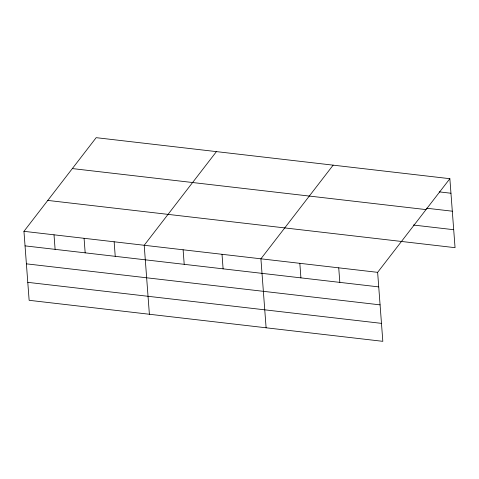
<?xml version="1.0" encoding="UTF-8"?>
<svg xmlns="http://www.w3.org/2000/svg" width="479" height="479" viewBox="0 0 479 479"><rect width="100%" height="100%" fill="white"/><g stroke="black" fill="none" stroke-linecap="round" stroke-linejoin="round"><path stroke-width="0.72" d="M449.865 178.691L377.638 272.347L382.823 341.329L29.135 300.309L23.95 231.327L96.177 137.671L449.865 178.691L455.05 247.673L47.786 200.42M216.43 151.615L144.203 245.278L149.388 314.254M333.144 165.153L260.917 258.81L266.108 327.792M439.213 191.875L450.955 193.235M426.615 208.221L452.308 211.197M72.341 168.578L426.029 209.598M413.323 225.028L453.697 229.71M23.95 231.327L377.638 272.347M25.046 245.871L378.727 286.891M26.393 263.839L380.081 304.86M27.788 282.347L381.47 323.367M338.731 267.839L339.827 282.382M299.824 263.324L300.92 277.868M222.017 254.301L223.106 268.845M183.11 249.787L184.205 264.33M114.14 241.787L115.235 256.331M84.076 238.303L85.172 252.846M54.013 234.818L55.109 249.361"/></g></svg>
